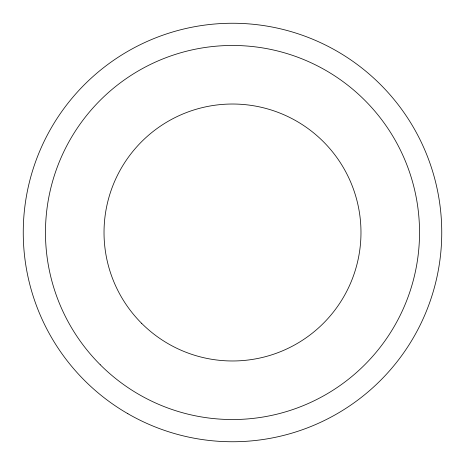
<?xml version="1.0" encoding="UTF-8"?>
<svg xmlns="http://www.w3.org/2000/svg" width="465" height="465" viewBox="0 0 465 465"><rect width="100%" height="100%" fill="white"/><g stroke="black" fill="none" stroke-linecap="round" stroke-linejoin="round"><path stroke-width="0.7" d="M127.875 413.716A209.25 209.25 0 0 0 441.75 232.5A209.25 209.25 0 0 0 127.875 51.284A209.25 209.25 0 0 0 127.875 413.716M100.248 364.752A187.029 187.029 0 0 0 413.158 280.906A187.029 187.029 0 0 0 184.094 51.842A187.029 187.029 0 0 0 100.248 364.752M141.651 323.349A128.485 128.485 0 0 0 356.603 265.753A128.485 128.485 0 0 0 199.247 108.397A128.485 128.485 0 0 0 141.651 323.349"/></g></svg>
